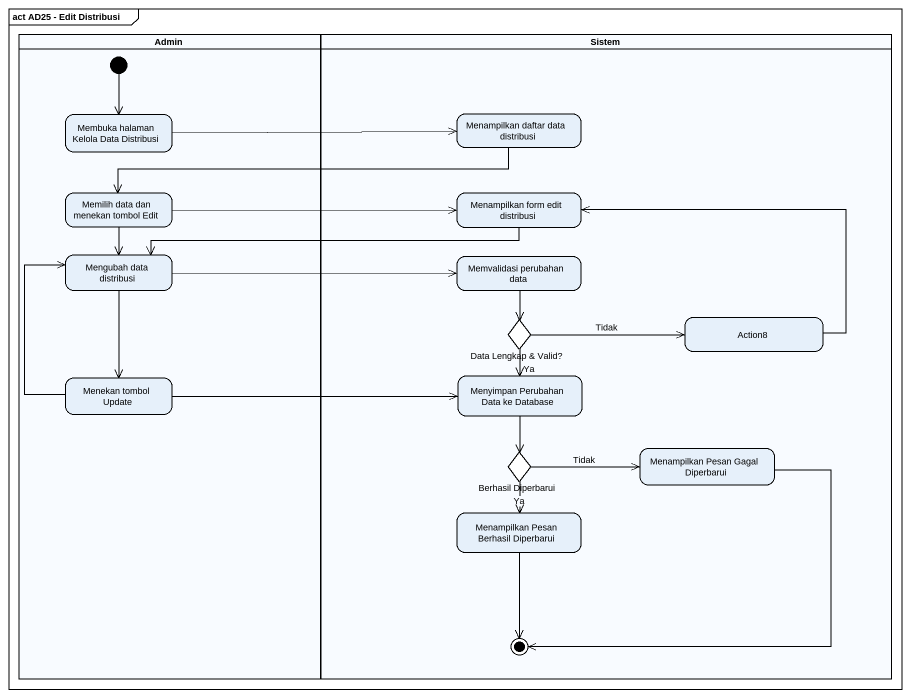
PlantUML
@startuml
mainframe act AD25 - Edit Distribusi
hide empty description
state Admin <<partition>> {
  state "Membuka halaman Kelola Data Distribusi" as Membuka_halaman_Kelola_Data
  state "Memilih data dan menekan tombol Edit" as Memilih_data_dan_menekan
  state "Mengubah data distribusi" as Mengubah_data_distribusi
  state "Menekan tombol Update" as Menekan_tombol_Update
  [*] --> Membuka_halaman_Kelola_Data
}
state Sistem <<partition>> {
  state "Menampilkan daftar data distribusi" as Menampilkan_daftar_data
  state "Menampilkan form edit distribusi" as Menampilkan_form_edit
  state "Memvalidasi perubahan data" as Memvalidasi_perubahan_data
  state "Data Lengkap & Valid?" as Data_Lengkap_Valid <<choice>>
  state Action8
  state "Menyimpan Perubahan Data ke Database" as Menyimpan_Perubahan_Data_ke
  state "Berhasil Diperbarui" as Berhasil_Diperbarui <<choice>>
  state "Menampilkan Pesan Gagal Diperbarui" as Menampilkan_Pesan_Gagal
  state "Menampilkan Pesan Berhasil Diperbarui" as Menampilkan_Pesan_Berhasil
  Menampilkan_Pesan_Gagal --> [*]
  Menampilkan_Pesan_Berhasil --> [*]
}
Membuka_halaman_Kelola_Data -right-> Menampilkan_daftar_data
Menampilkan_daftar_data -left-> Memilih_data_dan_menekan
Memilih_data_dan_menekan -right-> Menampilkan_form_edit
Memilih_data_dan_menekan --> Mengubah_data_distribusi
Menampilkan_form_edit -left-> Mengubah_data_distribusi
Mengubah_data_distribusi -right-> Memvalidasi_perubahan_data
Mengubah_data_distribusi --> Menekan_tombol_Update
Memvalidasi_perubahan_data --> Data_Lengkap_Valid
Data_Lengkap_Valid -right-> Action8 : Tidak
Data_Lengkap_Valid --> Menyimpan_Perubahan_Data_ke : Ya
Action8 -left-> Menampilkan_form_edit
Menekan_tombol_Update -up-> Mengubah_data_distribusi
Menekan_tombol_Update -right-> Menyimpan_Perubahan_Data_ke
Menyimpan_Perubahan_Data_ke --> Berhasil_Diperbarui
Berhasil_Diperbarui -right-> Menampilkan_Pesan_Gagal : Tidak
Berhasil_Diperbarui --> Menampilkan_Pesan_Berhasil : Ya
@enduml
